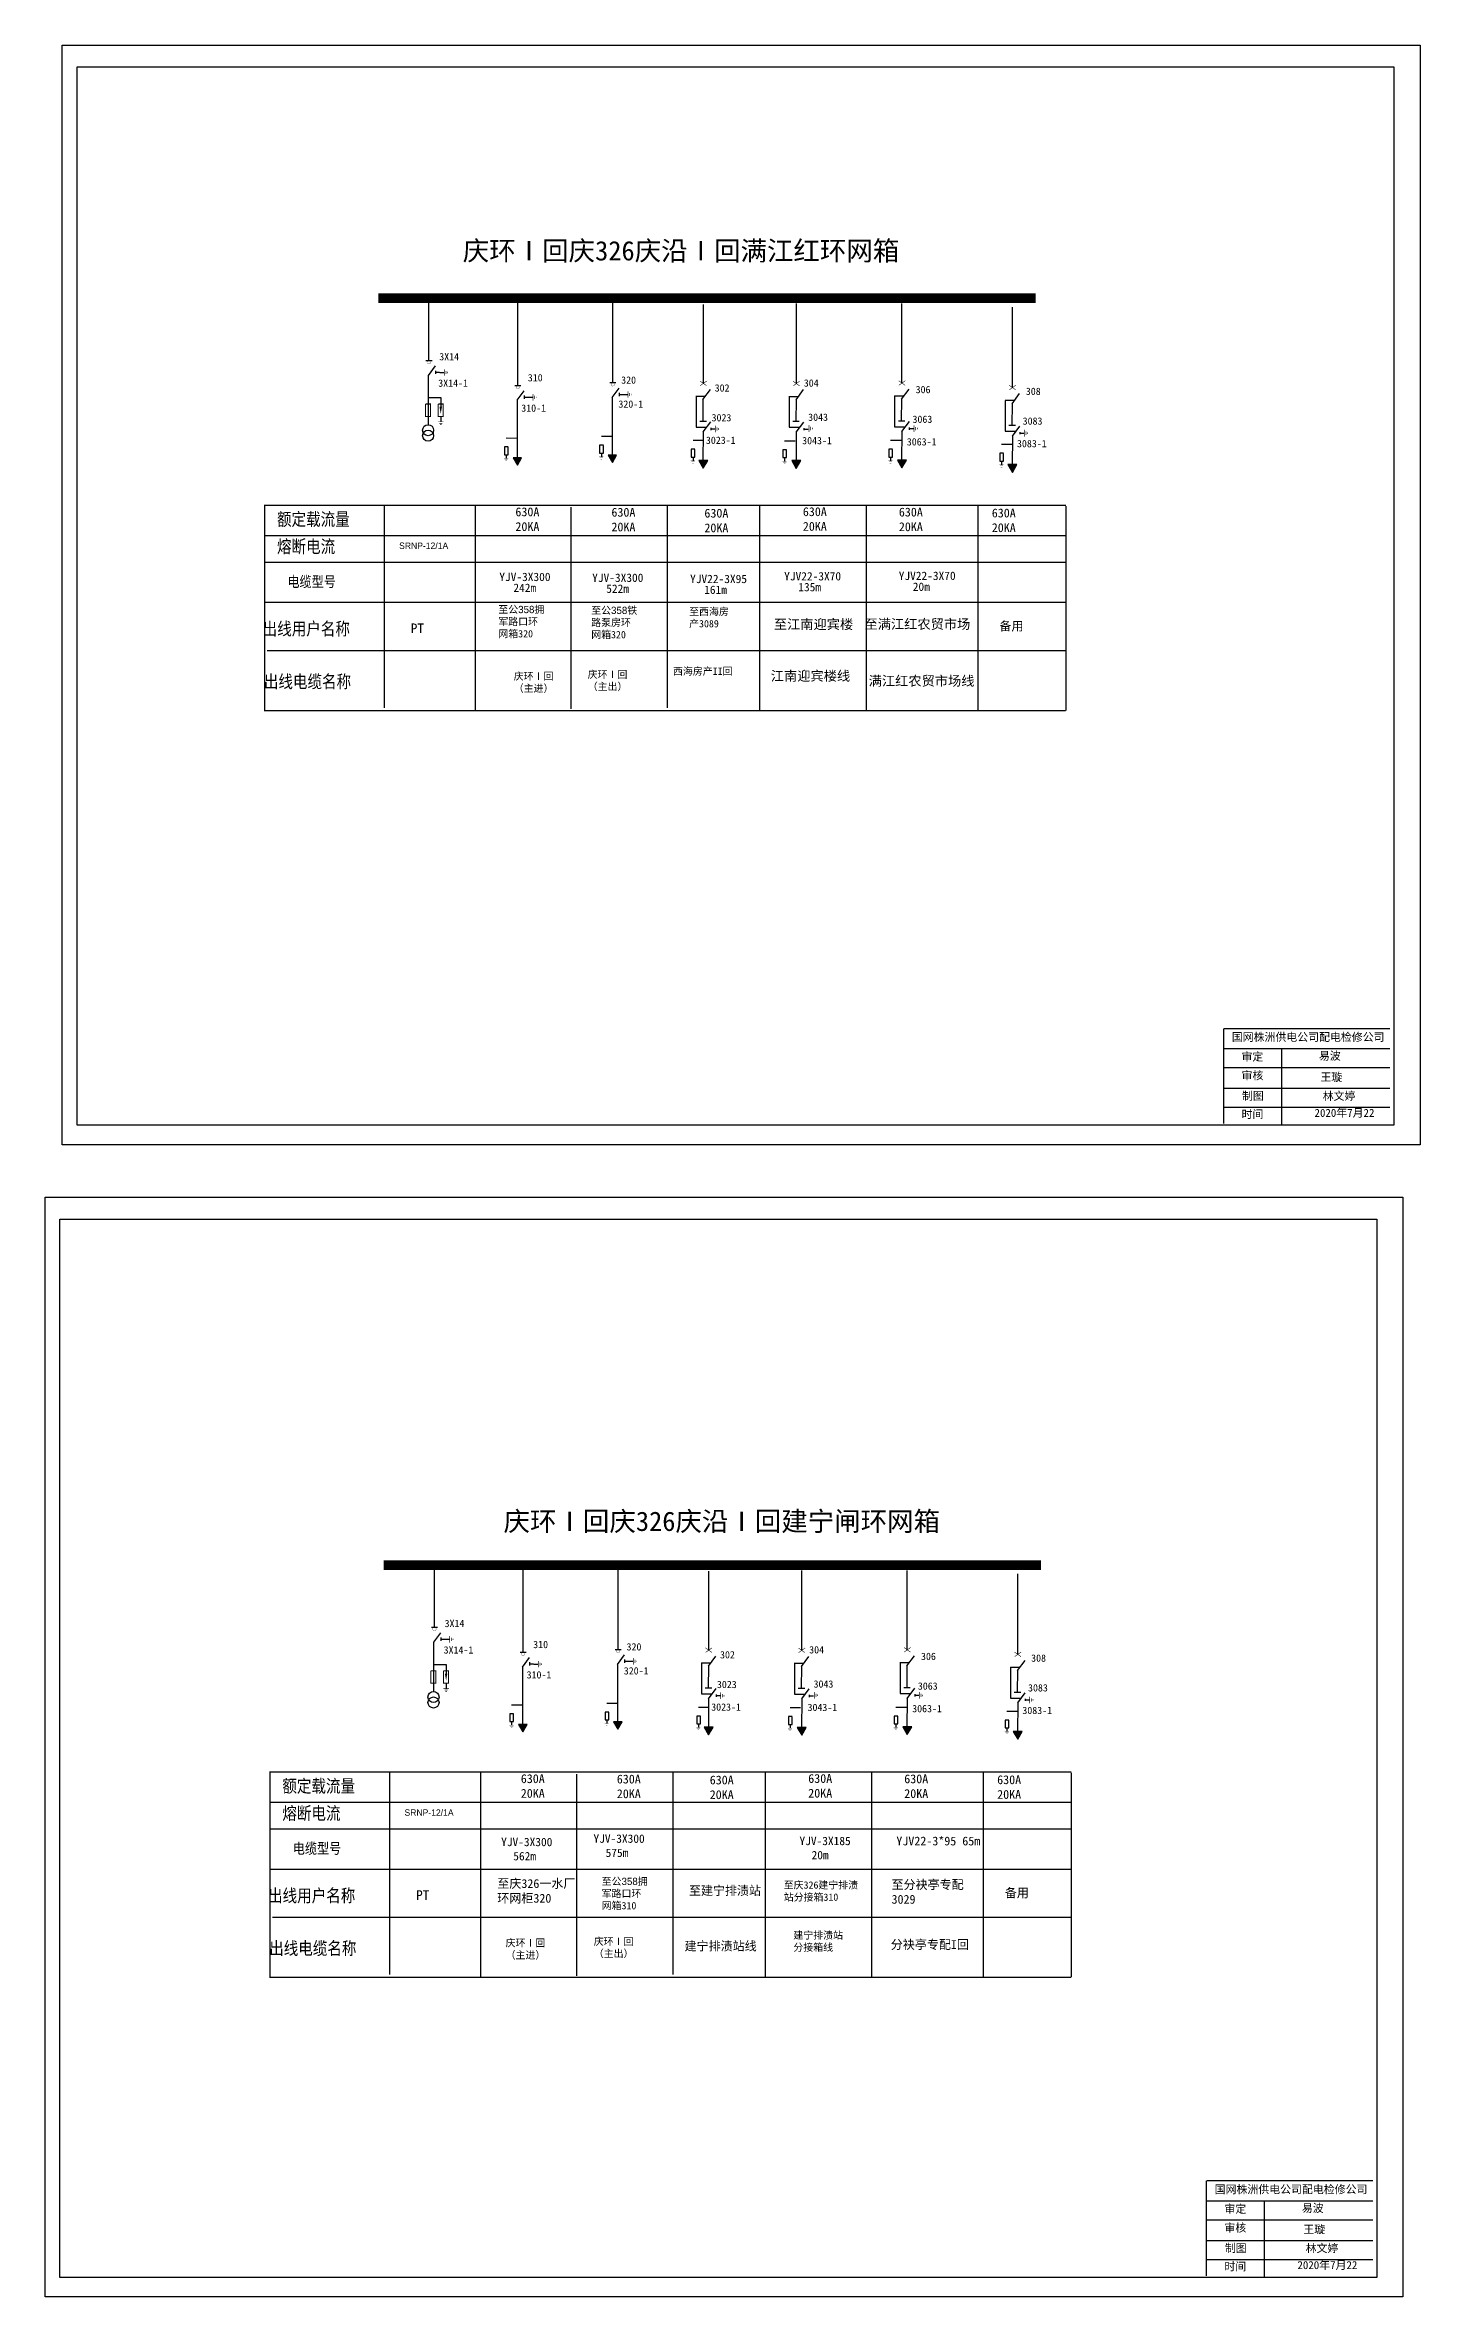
# Model space of a CAD drawing. Extents: x 386 to 1552, y -580 to 143.
# Drawn here: x 385.8 to 669.3, y -579.9 to -115.8 of the extents above; entities that cross this region are included whole.
import ezdxf

# ---------------------------------------------------------------- set-up
doc = ezdxf.new("R2010")
doc.units = 0
doc.header["$LTSCALE"] = 0.774411
doc.layers.get('0').update_dxf_attribs({"linetype": 'CONTINUOUS'})
doc.layers.add('2', color=7, linetype='CONTINUOUS')
doc.layers.add('MiniCADLayer', color=7, linetype='CONTINUOUS', lineweight=20)
doc.styles.add('hztxt_txtstyle_0.00_0_0', font='', dxfattribs={"bigfont": 'hztxt.shx'})
doc.styles.add('hztxt_txtstyle_1.32_0_0', font='', dxfattribs={"height": 1.32257, "bigfont": 'hztxt.shx'})
doc.styles.add('hztxt_txtstyle_1.82_0_0', font='', dxfattribs={"height": 1.817209, "bigfont": 'hztxt.shx'})
doc.styles.add('hztxt_txtstyle_2.50_0_0', font='', dxfattribs={"height": 2.5, "bigfont": 'hztxt.shx'})
doc.styles.add('hztxt_txtstyle_3.00_0_0', font='', dxfattribs={"height": 3, "bigfont": 'hztxt.shx'})
doc.styles.add('KaiTi_GB2312_txtstyle_2.00_0_0', font='simkai_0.ttf', dxfattribs={"height": 2})
doc.styles.get("Standard").update_dxf_attribs({"font": '', "height": 2.5})
doc.styles.add('字体', font='simkai_0.ttf', dxfattribs={"height": 2.5})
doc.styles.add('楷体_GB2312_txtstyle_3.00_0_0', font='simkai_0.ttf', dxfattribs={"height": 3})
doc.styles.get('hztxt_txtstyle_0.00_0_0').set_extended_font_data('hztxt')
doc.styles.get('hztxt_txtstyle_1.32_0_0').set_extended_font_data('hztxt')
doc.styles.get('hztxt_txtstyle_1.82_0_0').set_extended_font_data('hztxt')
doc.styles.get('hztxt_txtstyle_2.50_0_0').set_extended_font_data('hztxt')
doc.styles.get('hztxt_txtstyle_3.00_0_0').set_extended_font_data('hztxt')
doc.styles.get('Standard').set_extended_font_data('SimSun')

# ---------------------------------------------------------------- blocks, each defined once
blk = doc.blocks.new('JD')
for points in [[(-2, 0.2), (-2, -0.2), (2, 0.2), (2, -0.2)], [(1, -1.2), (1, -0.8), (-1, -1.2), (-1, -0.8)], [(-0.5, -1.8), (-0.5, -2.2), (0.5, -1.8), (0.5, -2.2)]]:
    blk.add_trace(points)

msp = doc.modelspace()

# ---------------------------------------------------------------- hatches: boundary and pattern name
for color, points in [(0, [(483.15, -202.38), (484.03, -200.86), (482.28, -200.86)]), (0, [(502.74, -201.82), (503.62, -200.3), (501.86, -200.3)]), (7, [(521.49, -203.02), (522.42, -201.41), (520.56, -201.41)]), (7, [(540.67, -203.06), (541.6, -201.45), (539.74, -201.45)]), (7, [(562.44, -202.95), (563.37, -201.34), (561.51, -201.34)]), (7, [(585.23, -203.88), (586.16, -202.27), (584.3, -202.27)]), (0, [(484.26, -463.47), (485.14, -461.95), (483.38, -461.95)]), (0, [(503.85, -462.91), (504.73, -461.39), (502.97, -461.39)]), (7, [(522.6, -464.11), (523.53, -462.5), (521.67, -462.5)]), (7, [(541.78, -464.15), (542.71, -462.54), (540.85, -462.54)]), (7, [(563.55, -464.04), (564.48, -462.43), (562.62, -462.43)]), (7, [(586.34, -464.97), (587.27, -463.36), (585.41, -463.36)])]:
    msp.add_hatch(color=color).paths.add_polyline_path(points)

# ---------------------------------------------------------------- linework, layer by layer
for p, q in [((464.86, -168, -0.06), (464.86, -180.88, -0.06)), ((519.98, -188.17, -0.06), (521.93, -188.17, -0.06)), ((520, -188.18, -0.06), (520, -194.55, -0.06)), ((521.43, -188.86, -0.06), (521.37, -193.27, -0.06)), ((539.16, -188.21, -0.06), (541.11, -188.21, -0.06)), ((539.18, -188.22, -0.06), (539.18, -194.59, -0.06)), ((540.61, -188.9, -0.06), (540.55, -193.31, -0.06)), ((560.93, -188.1, -0.06), (562.88, -188.1, -0.06)), ((560.95, -188.11, -0.06), (560.95, -194.48, -0.06)), ((562.38, -188.79, -0.06), (562.32, -193.2, -0.06)), ((583.72, -189.03, -0.06), (585.67, -189.03, -0.06)), ((583.74, -189.04, -0.06), (583.74, -195.41, -0.06)), ((585.17, -189.72, -0.06), (585.11, -194.13, -0.06)), ((520, -194.55, -0.06), (522.21, -194.54, -0.06)), ((520.77, -193.32, -0.06), (522.12, -193.32, -0.06)), ((523.01, -194.91, -0.06), (523.95, -194.91, -0.06)), ((539.18, -194.59, -0.06), (541.39, -194.58, -0.06)), ((539.95, -193.36, -0.06), (541.29, -193.36, -0.06)), ((560.95, -194.48, -0.06), (563.16, -194.47, -0.06)), ((561.72, -193.25, -0.06), (563.07, -193.25, -0.06)), ((563.96, -194.84, -0.06), (564.9, -194.84, -0.06)), ((584.51, -194.18, -0.06), (585.86, -194.18, -0.06)), ((480.87, -196.79), (483.02, -196.8)), ((500.47, -196.44), (502.63, -196.44)), ((519.37, -197.26), (521.53, -197.27)), ((538.27, -197.38), (540.43, -197.38)), ((542.18, -194.95, -0.06), (543.13, -194.95, -0.06)), ((560.11, -197.26), (562.27, -197.27)), ((583, -198.08), (585.16, -198.09)), ((583.74, -195.41, -0.06), (585.95, -195.41, -0.06)), ((586.75, -195.77, -0.06), (587.69, -195.77, -0.06)), ((480.87, -200.25), (480.87, -201.02)), ((500.47, -199.9), (500.47, -200.66)), ((519.37, -200.72), (519.37, -201.49)), ((538.27, -200.84), (538.27, -201.6)), ((560.11, -200.72), (560.11, -201.49)), ((583, -201.55), (583, -202.31)), ((430.91, -210.63, -0.06), (596.25, -210.63, -0.06)), ((431.05, -252.94, -0.06), (431.06, -210.63, -0.06)), ((455.67, -210.84, -0.06), (455.67, -252.39, -0.06)), ((474.47, -210.84, -0.06), (474.47, -253.02, -0.06)), ((494.21, -211.07, -0.06), (494.21, -252.63, -0.06)), ((514.07, -210.84, -0.06), (514.07, -252.39, -0.06)), ((533.11, -210.84, -0.06), (533.11, -252.94, -0.06)), ((555.05, -210.84, -0.06), (555.05, -252.94, -0.06)), ((578.1, -210.84, -0.06), (578.1, -252.94, -0.06)), ((596.22, -210.84, -0.06), (596.22, -252.94, -0.06)), ((430.91, -216.88, -0.06), (596.22, -216.88, -0.06)), ((431.2, -222.37, -0.06), (596.22, -222.37, -0.06)), ((431.2, -230.64, -0.06), (596.22, -230.64, -0.06)), ((596.22, -240.63, -0.06), (431.57, -240.63, -0.06)), ((596.15, -253.01, -0.06), (430.91, -253.01, -0.06)), ((465.97, -429.08, -0.06), (465.97, -441.97, -0.06)), ((521.09, -449.26, -0.06), (523.04, -449.26, -0.06)), ((521.11, -449.27, -0.06), (521.11, -455.64, -0.06)), ((522.54, -449.95, -0.06), (522.48, -454.36, -0.06)), ((540.26, -449.3, -0.06), (542.22, -449.3, -0.06)), ((540.29, -449.3, -0.06), (540.29, -455.68, -0.06)), ((541.71, -449.99, -0.06), (541.66, -454.4, -0.06)), ((562.04, -449.19, -0.06), (563.99, -449.19, -0.06)), ((562.06, -449.19, -0.06), (562.06, -455.57, -0.06)), ((563.49, -449.88, -0.06), (563.43, -454.29, -0.06)), ((584.83, -450.12, -0.06), (586.78, -450.12, -0.06)), ((584.85, -450.13, -0.06), (584.85, -456.5, -0.06)), ((521.88, -454.41, -0.06), (523.23, -454.41, -0.06)), ((541.06, -454.45, -0.06), (542.4, -454.45, -0.06)), ((562.83, -454.33, -0.06), (564.17, -454.33, -0.06)), ((586.28, -450.81, -0.06), (586.22, -455.22, -0.06)), ((481.97, -457.88), (484.13, -457.89)), ((501.58, -457.53), (503.74, -457.53)), ((520.48, -458.35), (522.64, -458.35)), ((521.11, -455.64, -0.06), (523.32, -455.63, -0.06)), ((524.12, -456, -0.06), (525.06, -456, -0.06)), ((539.38, -458.47), (541.54, -458.47)), ((540.29, -455.68, -0.06), (542.49, -455.67, -0.06)), ((543.29, -456.04, -0.06), (544.23, -456.04, -0.06)), ((561.22, -458.35), (563.38, -458.35)), ((562.06, -455.57, -0.06), (564.27, -455.56, -0.06)), ((565.07, -455.93, -0.06), (566.01, -455.93, -0.06)), ((584.11, -459.17), (586.27, -459.18)), ((584.85, -456.5, -0.06), (587.06, -456.49, -0.06)), ((585.62, -455.27, -0.06), (586.96, -455.27, -0.06)), ((587.86, -456.86, -0.06), (588.8, -456.86, -0.06)), ((481.97, -461.34), (481.97, -462.1)), ((501.58, -460.99), (501.58, -461.75)), ((520.48, -461.81), (520.48, -462.57)), ((539.38, -461.93), (539.38, -462.69)), ((561.22, -461.81), (561.22, -462.57)), ((584.11, -462.64), (584.11, -463.4)), ((432.02, -471.72, -0.06), (597.36, -471.72, -0.06)), ((432.16, -514.03, -0.06), (432.17, -471.72, -0.06)), ((456.78, -471.92, -0.06), (456.78, -513.48, -0.06)), ((475.58, -471.92, -0.06), (475.58, -514.11, -0.06)), ((495.32, -472.16, -0.06), (495.32, -513.72, -0.06)), ((515.18, -471.92, -0.06), (515.18, -513.48, -0.06)), ((534.22, -471.92, -0.06), (534.22, -514.03, -0.06)), ((556.15, -471.92, -0.06), (556.15, -514.03, -0.06)), ((579.2, -471.92, -0.06), (579.2, -514.03, -0.06)), ((597.32, -471.92, -0.06), (597.32, -514.03, -0.06)), ((432.02, -477.97, -0.06), (597.32, -477.97, -0.06)), ((432.31, -483.46, -0.06), (597.32, -483.46, -0.06)), ((432.31, -491.73, -0.06), (597.32, -491.73, -0.06)), ((597.32, -501.72, -0.06), (432.68, -501.72, -0.06)), ((597.25, -514.1, -0.06), (432.02, -514.1, -0.06))]:
    msp.add_line(p, q)
at = {"color": 7}
for p, q in [((483.23, -185.95, -0.06), (483.23, -168.8, -0.06)), ((502.82, -185.39, -0.06), (502.82, -168.18, -0.06)), ((521.51, -185.54, -0.06), (521.51, -169.26, -0.06)), ((540.68, -185.58, -0.06), (540.68, -169.1, -0.06)), ((562.45, -185.47, -0.06), (562.45, -169.1, -0.06)), ((585.24, -186.4, -0.06), (585.24, -169.83, -0.06)), ((484.33, -447.03, -0.06), (484.33, -429.89, -0.06)), ((503.92, -446.48, -0.06), (503.92, -429.26, -0.06)), ((522.61, -446.63, -0.06), (522.61, -430.35, -0.06)), ((541.79, -446.67, -0.06), (541.79, -430.19, -0.06)), ((563.56, -446.56, -0.06), (563.56, -430.19, -0.06)), ((586.35, -447.49, -0.06), (586.35, -430.92, -0.06))]:
    msp.add_line(p, q, dxfattribs=at)
at = {"color": 0}
for p, q in [((464.31, -180.83, -0.06), (465.58, -180.83, -0.06)), ((464.73, -183.89, -0.06), (464.73, -194.1, -0.06)), ((466.24, -182.92, -0.06), (466.24, -183.58, -0.06)), ((466.26, -183.25, -0.06), (467.1, -183.25, -0.06)), ((467.18, -183.27, -0.06), (468.07, -183.27, -0.06)), ((502.19, -185.39, -0.06), (503.46, -185.39, -0.06)), ((464.72, -188.48, -0.06), (467.35, -188.48, -0.06)), ((467.35, -188.48, -0.06), (467.35, -190.4, -0.06)), ((482.6, -185.95, -0.06), (483.87, -185.95, -0.06)), ((483.09, -189.02, -0.06), (483.09, -201.13, -0.06)), ((484.53, -188.04, -0.06), (484.53, -188.69, -0.06)), ((484.55, -188.37, -0.06), (485.39, -188.37, -0.06)), ((485.47, -188.39, -0.06), (486.36, -188.39, -0.06)), ((502.68, -188.46, -0.06), (502.68, -200.57, -0.06)), ((504.12, -187.48, -0.06), (504.12, -188.14, -0.06)), ((504.13, -187.81, -0.06), (504.98, -187.81, -0.06)), ((505.06, -187.82, -0.06), (505.94, -187.82, -0.06)), ((467.35, -192.42, -0.06), (467.35, -193.42, -0.06)), ((521.49, -195.54, -0.06), (521.43, -201.69, -0.06)), ((540.67, -195.58, -0.06), (540.61, -201.73, -0.06)), ((562.44, -195.47, -0.06), (562.38, -201.62, -0.06)), ((585.23, -196.4, -0.06), (585.17, -202.55, -0.06)), ((465.42, -441.92, -0.06), (466.69, -441.92, -0.06)), ((465.84, -444.98, -0.06), (465.84, -455.19, -0.06)), ((467.35, -444.01, -0.06), (467.35, -444.67, -0.06)), ((467.36, -444.34, -0.06), (468.21, -444.34, -0.06)), ((468.29, -444.36, -0.06), (469.18, -444.36, -0.06)), ((465.83, -449.57, -0.06), (468.46, -449.57, -0.06)), ((468.46, -449.57, -0.06), (468.46, -451.49, -0.06)), ((483.71, -447.03, -0.06), (484.97, -447.03, -0.06)), ((484.2, -450.11, -0.06), (484.2, -462.21, -0.06)), ((485.64, -449.12, -0.06), (485.64, -449.78, -0.06)), ((485.65, -449.46, -0.06), (486.5, -449.46, -0.06)), ((486.58, -449.48, -0.06), (487.47, -449.48, -0.06)), ((503.29, -446.48, -0.06), (504.56, -446.48, -0.06)), ((503.79, -449.55, -0.06), (503.79, -461.66, -0.06)), ((505.23, -448.57, -0.06), (505.23, -449.23, -0.06)), ((505.24, -448.9, -0.06), (506.08, -448.9, -0.06)), ((506.16, -448.9, -0.06), (507.05, -448.9, -0.06)), ((468.46, -453.51, -0.06), (468.46, -454.51, -0.06)), ((522.6, -456.63, -0.06), (522.54, -462.78, -0.06)), ((541.78, -456.67, -0.06), (541.71, -462.82, -0.06)), ((563.55, -456.56, -0.06), (563.49, -462.71, -0.06)), ((586.34, -457.49, -0.06), (586.28, -463.64, -0.06))]:
    msp.add_line(p, q, dxfattribs=at)
at = {"linetype": 'Continuous'}
for p, q in [((628.79, -322.63), (663.08, -322.63)), ((640.69, -322.63), (640.69, -338.21)), ((628.79, -326.53), (663.08, -326.53)), ((628.79, -330.79), (663.08, -330.79)), ((628.79, -334.7), (663.08, -334.7)), ((625.27, -560.11), (659.56, -560.11)), ((637.17, -560.12), (637.17, -575.69)), ((625.27, -564.02), (659.56, -564.02)), ((625.27, -568.28), (659.56, -568.28)), ((625.27, -572.18), (659.56, -572.18))]:
    msp.add_line(p, q, dxfattribs=at)
for points in [[(389.28, -115.8), (669.28, -115.8), (669.28, -342.45), (389.28, -342.45)], [(392.36, -120.29), (663.89, -120.29), (663.89, -338.42), (392.36, -338.42)], [(385.75, -353.29), (665.75, -353.29), (665.75, -579.93), (385.75, -579.93)], [(388.84, -357.78), (660.36, -357.78), (660.36, -575.91), (388.84, -575.91)]]:
    msp.add_lwpolyline(points, close=True, dxfattribs=at)
at = {"elevation": -0.06}
for points, const_width in [([(454.49, -168), (590.05, -168)], 2), ([(520.82, -185.06), (522.17, -186.01)], 0.114), ([(520.85, -186.01), (522.2, -185.05)], 0.114), ([(540, -185.1), (541.34, -186.05)], 0.114), ([(540.03, -186.05), (541.37, -185.09)], 0.114), ([(561.77, -184.99), (563.12, -185.94)], 0.114), ([(561.8, -185.94), (563.15, -184.98)], 0.114), ([(584.56, -185.93), (585.91, -186.87)], 0.114), ([(584.59, -186.87), (585.94, -185.91)], 0.114), ([(520.77, -193.32), (522.12, -193.32)], 0.114), ([(539.95, -193.36), (541.29, -193.36)], 0.114), ([(561.72, -193.25), (563.07, -193.25)], 0.114), ([(584.51, -194.18), (585.86, -194.18)], 0.114), ([(455.6, -429.08), (591.15, -429.08)], 2), ([(521.93, -446.15), (523.28, -447.1)], 0.114), ([(521.96, -447.1), (523.3, -446.14)], 0.114), ([(541.11, -446.19), (542.45, -447.14)], 0.114), ([(541.14, -447.14), (542.48, -446.17)], 0.114), ([(562.88, -446.08), (564.22, -447.03)], 0.114), ([(562.91, -447.03), (564.25, -446.06)], 0.114), ([(585.67, -447.01), (587.01, -447.96)], 0.114), ([(585.7, -447.96), (587.04, -447)], 0.114), ([(521.88, -454.41), (523.23, -454.41)], 0.114), ([(541.06, -454.45), (542.4, -454.45)], 0.114), ([(562.83, -454.33), (564.17, -454.33)], 0.114), ([(585.62, -455.27), (586.96, -455.27)], 0.114)]:
    msp.add_lwpolyline(points, dxfattribs=dict(at, const_width=const_width))
at = {"color": 0, "elevation": -0.06}
for points, const_width in [([(464.31, -180.83), (465.58, -180.83)], 0.108), ([(502.19, -185.39), (503.46, -185.39)], 0.108), ([(464.21, -189.79), (464.21, -192.36), (465.23, -192.36), (465.23, -189.79), (464.24, -189.79)], 0.217), ([(466.84, -189.79), (466.84, -192.36), (467.87, -192.36), (467.87, -189.79), (466.87, -189.79)], 0.217), ([(482.6, -185.95), (483.87, -185.95)], 0.108), ([(465.42, -441.92), (466.69, -441.92)], 0.108), ([(483.71, -447.03), (484.97, -447.03)], 0.108), ([(503.29, -446.48), (504.56, -446.48)], 0.108), ([(465.31, -450.88), (465.31, -453.45), (466.34, -453.45), (466.34, -450.88), (465.35, -450.88)], 0.217), ([(467.95, -450.88), (467.95, -453.45), (468.98, -453.45), (468.98, -450.88), (467.98, -450.88)], 0.217)]:
    msp.add_lwpolyline(points, dxfattribs=dict(at, const_width=const_width))
at = {"color": 0, "const_width": 0.0539, "elevation": -0.06}
for points in [[(464.59, -181.18, 1), (465.29, -181.18, 1)], [(502.47, -185.74, 1), (503.17, -185.74, 1)], [(482.88, -186.3, 1), (483.58, -186.3, 1)], [(465.7, -442.27, 1), (466.4, -442.27, 1)], [(483.98, -447.39, 1), (484.69, -447.39, 1)], [(503.57, -446.83, 1), (504.27, -446.83, 1)]]:
    msp.add_lwpolyline(points, format="xyb", close=True, dxfattribs=at)
at = {"color": 0, "elevation": -0.06}
for points in [[(467.35, -190.37, 0.506, 0, 0), (467.35, -191.81, 0, 0, 0)], [(468.46, -451.46, 0.506, 0, 0), (468.46, -452.9, 0, 0, 0)]]:
    msp.add_lwpolyline(points, format="xyseb", dxfattribs=at)
at = {"elevation": -0.06}
for points in [[(523.02, -194.7), (523.02, -195.15)], [(542.2, -194.74), (542.2, -195.19)], [(563.97, -194.63), (563.97, -195.08)], [(586.76, -195.56), (586.76, -196.02)], [(524.13, -455.79), (524.13, -456.24)], [(543.3, -455.83), (543.3, -456.28)], [(565.08, -455.72), (565.08, -456.17)], [(587.87, -456.65), (587.87, -457.1)]]:
    msp.add_lwpolyline(points, dxfattribs=at)
for points in [[(481.28, -198.65), (480.52, -198.65), (480.52, -200.25), (481.28, -200.25), (481.28, -198.68)], [(500.88, -198.3), (500.12, -198.3), (500.12, -199.9), (500.88, -199.9), (500.88, -198.32)], [(519.78, -199.12), (519.02, -199.12), (519.02, -200.72), (519.78, -200.72), (519.78, -199.15)], [(538.68, -199.24), (537.92, -199.24), (537.92, -200.84), (538.68, -200.84), (538.68, -199.26)], [(560.52, -199.12), (559.76, -199.12), (559.76, -200.72), (560.52, -200.72), (560.52, -199.15)], [(583.41, -199.95), (582.65, -199.95), (582.65, -201.55), (583.41, -201.55), (583.41, -199.97)], [(501.99, -459.39), (501.23, -459.39), (501.23, -460.99), (501.99, -460.99), (501.99, -459.41)], [(482.38, -459.74), (481.62, -459.74), (481.62, -461.34), (482.38, -461.34), (482.38, -459.76)], [(520.89, -460.21), (520.13, -460.21), (520.13, -461.81), (520.89, -461.81), (520.89, -460.23)], [(539.79, -460.33), (539.03, -460.33), (539.03, -461.93), (539.79, -461.93), (539.79, -460.35)], [(561.63, -460.21), (560.87, -460.21), (560.87, -461.81), (561.63, -461.81), (561.63, -460.23)], [(584.52, -461.04), (583.76, -461.04), (583.76, -462.64), (584.52, -462.64), (584.52, -461.06)]]:
    msp.add_lwpolyline(points)
for points in [[(480.87, -196.79, 0, 0, 0), (480.87, -199.07, 0.206, 0, 0), (480.87, -199.8, 0, 0, 0)], [(500.47, -196.44, 0, 0, 0), (500.47, -198.71, 0.206, 0, 0), (500.47, -199.45, 0, 0, 0)], [(519.37, -197.26, 0, 0, 0), (519.37, -199.54, 0.206, 0, 0), (519.37, -200.27, 0, 0, 0)], [(538.27, -197.38, 0, 0, 0), (538.27, -199.65, 0.206, 0, 0), (538.27, -200.39, 0, 0, 0)], [(560.11, -197.26, 0, 0, 0), (560.11, -199.54, 0.206, 0, 0), (560.11, -200.27, 0, 0, 0)], [(583, -198.08, 0, 0, 0), (583, -200.36, 0.206, 0, 0), (583, -201.09, 0, 0, 0)], [(481.97, -457.88, 0, 0, 0), (481.97, -460.15, 0.206, 0, 0), (481.97, -460.89, 0, 0, 0)], [(501.58, -457.53, 0, 0, 0), (501.58, -459.8, 0.206, 0, 0), (501.58, -460.54, 0, 0, 0)], [(520.48, -458.35, 0, 0, 0), (520.48, -460.62, 0.206, 0, 0), (520.48, -461.36, 0, 0, 0)], [(539.38, -458.47, 0, 0, 0), (539.38, -460.74, 0.206, 0, 0), (539.38, -461.48, 0, 0, 0)], [(561.22, -458.35, 0, 0, 0), (561.22, -460.62, 0.206, 0, 0), (561.22, -461.36, 0, 0, 0)], [(584.11, -459.17, 0, 0, 0), (584.11, -461.45, 0.206, 0, 0), (584.11, -462.18, 0, 0, 0)]]:
    msp.add_lwpolyline(points, format="xyseb")
at = {"const_width": 0.0619}
for points in [[(480.41, -201.02), (481.28, -201.02)], [(480.51, -201.24), (481.18, -201.24)], [(480.7, -201.52), (481.01, -201.52)], [(500.02, -200.67), (500.89, -200.67)], [(500.12, -200.89), (500.79, -200.89)], [(500.31, -201.16), (500.62, -201.16)], [(518.92, -201.49), (519.79, -201.49)], [(519.02, -201.71), (519.69, -201.71)], [(519.21, -201.99), (519.52, -201.99)], [(537.82, -201.61), (538.69, -201.61)], [(537.92, -201.83), (538.59, -201.83)], [(538.11, -202.1), (538.42, -202.1)], [(559.66, -201.49), (560.53, -201.49)], [(559.76, -201.71), (560.43, -201.71)], [(559.95, -201.99), (560.25, -201.99)], [(582.55, -202.31), (583.42, -202.31)], [(582.65, -202.53), (583.32, -202.53)], [(582.84, -202.81), (583.15, -202.81)], [(481.52, -462.11), (482.39, -462.11)], [(481.62, -462.33), (482.29, -462.33)], [(481.81, -462.61), (482.12, -462.61)], [(501.13, -461.76), (502, -461.76)], [(501.23, -461.98), (501.89, -461.98)], [(501.42, -462.25), (501.72, -462.25)], [(520.03, -462.58), (520.9, -462.58)], [(520.13, -462.8), (520.8, -462.8)], [(520.32, -463.07), (520.62, -463.07)], [(538.93, -462.7), (539.8, -462.7)], [(539.03, -462.92), (539.7, -462.92)], [(539.22, -463.19), (539.53, -463.19)], [(560.76, -462.58), (561.64, -462.58)], [(560.87, -462.8), (561.53, -462.8)], [(561.05, -463.07), (561.36, -463.07)], [(583.66, -463.4), (584.53, -463.4)], [(583.76, -463.62), (584.43, -463.62)], [(583.95, -463.9), (584.25, -463.9)]]:
    msp.add_lwpolyline(points, dxfattribs=at)
at = {"color": 0, "elevation": -0.06}
for points in [[(483.15, -202.38), (484.03, -200.86), (482.28, -200.86)], [(502.74, -201.82), (503.62, -200.3), (501.86, -200.3)], [(484.26, -463.47), (485.14, -461.95), (483.38, -461.95)], [(503.85, -462.91), (504.73, -461.39), (502.97, -461.39)]]:
    msp.add_lwpolyline(points, close=True, dxfattribs=at)
at = {"color": 7, "elevation": -0.06}
for points in [[(521.49, -203.02), (522.42, -201.41), (520.56, -201.41)], [(540.67, -203.06), (541.6, -201.45), (539.74, -201.45)], [(562.44, -202.95), (563.37, -201.34), (561.51, -201.34)], [(585.23, -203.88), (586.16, -202.27), (584.3, -202.27)], [(522.6, -464.11), (523.53, -462.5), (521.67, -462.5)], [(541.78, -464.15), (542.71, -462.54), (540.85, -462.54)], [(563.55, -464.04), (564.48, -462.43), (562.62, -462.43)], [(586.34, -464.97), (587.27, -463.36), (585.41, -463.36)]]:
    msp.add_lwpolyline(points, close=True, dxfattribs=at)
at = {"linetype": 'Continuous', "const_width": 0.275}
for points in [[(628.77, -318.5), (628.77, -338.14)], [(628.79, -318.5), (663.08, -318.5)], [(625.25, -555.99), (625.25, -575.63)], [(625.27, -555.99), (659.56, -555.99)]]:
    msp.add_lwpolyline(points, dxfattribs=at)
at = {"color": 0}
for centre in [(464.75, -195.19, -0.06), (464.75, -196.33, -0.06), (465.86, -456.28, -0.06), (465.86, -457.41, -0.06)]:
    msp.add_circle(centre, 1.14, dxfattribs=at)
at = {"layer": '2', "color": 0}
for p, q in [((464.81, -183.9, -0.06), (466.27, -181.95, -0.06)), ((483.09, -189.02, -0.06), (484.55, -187.07, -0.06)), ((502.68, -188.46, -0.06), (504.14, -186.51, -0.06)), ((465.91, -444.99, -0.06), (467.37, -443.04, -0.06)), ((484.2, -450.11, -0.06), (485.66, -448.16, -0.06)), ((503.79, -449.55, -0.06), (505.25, -447.6, -0.06))]:
    msp.add_line(p, q, dxfattribs=at)
at = {"layer": '2'}
for p, q in [((521.43, -188.86, -0.06), (522.98, -186.79, -0.06)), ((540.61, -188.9, -0.06), (542.15, -186.83, -0.06)), ((562.38, -188.79, -0.06), (563.93, -186.72, -0.06)), ((585.17, -189.72, -0.06), (586.72, -187.65, -0.06)), ((521.49, -195.54, -0.06), (523.04, -193.47, -0.06)), ((540.67, -195.58, -0.06), (542.22, -193.51, -0.06)), ((562.44, -195.47, -0.06), (563.99, -193.4, -0.06)), ((585.23, -196.4, -0.06), (586.78, -194.33, -0.06)), ((522.54, -449.95, -0.06), (524.09, -447.88, -0.06)), ((541.71, -449.99, -0.06), (543.26, -447.92, -0.06)), ((563.49, -449.88, -0.06), (565.04, -447.81, -0.06)), ((586.28, -450.81, -0.06), (587.83, -448.74, -0.06)), ((522.6, -456.63, -0.06), (524.15, -454.56, -0.06)), ((541.78, -456.67, -0.06), (543.32, -454.6, -0.06)), ((563.55, -456.56, -0.06), (565.1, -454.49, -0.06)), ((586.34, -457.49, -0.06), (587.89, -455.42, -0.06))]:
    msp.add_line(p, q, dxfattribs=at)

# ---------------------------------------------------------------- block references
at = {"color": 0, "xscale": 0.3297305593027886, "yscale": 0.3297305593027886, "zscale": 0.3297305593611308, "rotation": 90}
for p in [(468.08, -183.3, -0.06), (486.37, -188.42, -0.06), (505.96, -187.84, -0.06), (469.19, -444.39, -0.06), (487.48, -449.5, -0.06), (507.06, -448.93, -0.06)]:
    msp.add_blockref('JD', p, dxfattribs=at)
at = {"color": 0, "xscale": 0.3036991993994889, "yscale": 0.3036991993576521, "zscale": 0.3036991994115678}
for p in [(467.37, -193.46, -0.06), (468.48, -454.55, -0.06)]:
    msp.add_blockref('JD', p, dxfattribs=at)
at = {"xscale": 0.3495080551147112, "yscale": 0.3495080551147112, "zscale": 0.3495080551767315, "rotation": 90}
for p in [(523.96, -194.94, -0.06), (543.28, -194.84, -0.06), (564.91, -194.86, -0.06), (587.7, -195.8, -0.06), (525.07, -456.02, -0.06), (544.39, -455.93, -0.06), (566.02, -455.95, -0.06), (588.81, -456.89, -0.06)]:
    msp.add_blockref('JD', p, dxfattribs=at)

# ---------------------------------------------------------------- texts
for s, height, style, p in [('额定载流量', 3, 'hztxt_txtstyle_3.00_0_0', (433.58, -215.14, -0.06)), ('熔断电流', 3, 'hztxt_txtstyle_3.00_0_0', (433.58, -220.75, -0.06)), ('电缆型号', 2.5, 'hztxt_txtstyle_2.50_0_0', (435.73, -227.74, -0.06)), ('出线用户名称', 3, 'hztxt_txtstyle_3.00_0_0', (430.63, -237.72, -0.06)), ('出线电缆名称', 3, 'hztxt_txtstyle_3.00_0_0', (430.87, -248.59, -0.06)), ('额定载流量', 3, 'hztxt_txtstyle_3.00_0_0', (434.69, -476.23, -0.06)), ('熔断电流', 3, 'hztxt_txtstyle_3.00_0_0', (434.69, -481.84, -0.06)), ('电缆型号', 2.5, 'hztxt_txtstyle_2.50_0_0', (436.84, -488.82, -0.06)), ('出线用户名称', 3, 'hztxt_txtstyle_3.00_0_0', (431.74, -498.81, -0.06)), ('出线电缆名称', 3, 'hztxt_txtstyle_3.00_0_0', (431.97, -509.68, -0.06))]:
    msp.add_text(s, height=height, dxfattribs=dict(style=style)).set_placement(p)
for s, p in [('YJV-3X300', (479.43, -226.28)), ('242m', (482.33, -228.53)), ('YJV-3X300', (498.58, -226.46)), ('522m', (501.48, -228.71)), ('YJV22-3X95', (518.77, -226.7)), ('161m', (521.67, -228.94)), ('YJV22-3X70', (538.17, -226.15)), ('135m', (541.08, -228.39)), ('YJV22-3X70', (561.79, -226.06)), ('20m', (564.69, -228.31)), ('YJV-3X300', (479.81, -487.02)), ('YJV-3X300', (498.85, -486.33)), ('YJV-3X185', (541.33, -486.81)), ('562m', (482.31, -489.94)), ('575m', (501.35, -489.25)), ('20m', (543.82, -489.73))]:
    msp.add_text(s, height=1.725).set_placement(p)
at = {"attachment_point": 1}
for s, insert, char_height, width, style in [('{\\fSimSun|b0|i0|c134|p2;庆环Ⅰ回庆326庆沿Ⅰ回满江红环网箱}', (471.9, -156.2), 4, 98.7405, 'hztxt_txtstyle_0.00_0_0'), ('SRNP-12/1A', (458.77, -218.34), 1.323, 8.0873, 'hztxt_txtstyle_1.32_0_0'), ('{\\fSimSun|b0|i0|c134|p2;至公}358{\\fSimSun|b0|i0|c134|p2;拥军路口环网箱320}', (479.23, -231.39), 1.5, 9.8221, 'hztxt_txtstyle_0.00_0_0'), ('{\\fSimSun|b0|i0|c134|p2;至公}358{\\fSimSun|b0|i0|c134|p2;铁路泵房环网箱320}', (498.38, -231.57), 1.5, 9.8221, 'hztxt_txtstyle_0.00_0_0'), ('{\\fSimSun|b0|i0|c134|p2;至西海房产3089}', (518.57, -231.81), 1.5, 9.8221, 'hztxt_txtstyle_0.00_0_0'), ('{\\fSimSun|b0|i0|c134|p2;庆环Ⅰ回庆326庆沿Ⅰ回建宁闸环网箱   }', (480.31, -418.06), 4, 98.7405, 'hztxt_txtstyle_0.00_0_0'), ('SRNP-12/1A', (459.88, -479.43), 1.323, 8.0873, 'hztxt_txtstyle_1.32_0_0'), ('{\\fSimSun|b0|i0|c134|p2;至公}358{\\fSimSun|b0|i0|c134|p2;拥军路口环网箱310}', (500.54, -493.53), 1.5, 9.8221, 'hztxt_txtstyle_0.00_0_0'), ('{\\fSimSun|b0|i0|c134|p2;至庆326建宁排渍站分接箱310}', (538.08, -494.28), 1.5, 15.3204, 'hztxt_txtstyle_0.00_0_0'), ('{\\fSimSun|b0|i0|c134|p2;建宁排渍站分接箱线}', (540.07, -504.62), 1.5, 11.4891, 'hztxt_txtstyle_0.00_0_0')]:
    msp.add_mtext(s, dxfattribs=dict(at, insert=insert, char_height=char_height, width=width, style=style))
at = {"color": 1, "linetype": 'Continuous', "width": 16.878, "attachment_point": 1, "style": 'hztxt_txtstyle_0.00_0_0'}
for s, insert, char_height in [('{\\fSimSun|b0|i0|c134|p2;\\C0;3X14}', (467.05, -179.28), 1.5), ('{\\fSimSun|b0|i0|c134|p2;\\C0;3X14-1}', (466.84, -184.74), 1.5), ('{\\fSimSun|b0|i0|c134|p2;\\C0;310}', (485.31, -183.62), 1.5), ('{\\fSimSun|b0|i0|c134|p2;\\C0;320}', (504.56, -184.1), 1.5), ('{\\fSimSun|b0|i0|c134|p2;\\C0;304}', (542.22, -184.71), 1.5), ('{\\fSimSun|b0|i0|c134|p2;\\C0;310-1}', (483.96, -189.88), 1.5), ('{\\fSimSun|b0|i0|c134|p2;\\C0;320-1}', (503.99, -189.05), 1.5), ('{\\fSimSun|b0|i0|c134|p2;\\C0;302}', (523.84, -185.73), 1.5), ('{\\fSimSun|b0|i0|c134|p2;\\C0;306}', (565.28, -186.06), 1.5), ('{\\fSimSun|b0|i0|c134|p2;\\C0;308}', (588, -186.42), 1.5), ('{\\fSimSun|b0|i0|c134|p2;\\C0;3023}', (523.2, -191.86, -0.08), 1.5), ('{\\fSimSun|b0|i0|c134|p2;\\C0;3043}', (543.12, -191.76, -0.08), 1.5), ('{\\fSimSun|b0|i0|c134|p2;\\C0;3063}', (564.63, -192.18, -0.08), 1.5), ('{\\fSimSun|b0|i0|c134|p2;\\C0;3083}', (587.35, -192.55, -0.08), 1.5), ('{\\fSimSun|b0|i0|c134|p2;\\C0;3023-1}', (522.03, -196.51), 1.5), ('{\\fSimSun|b0|i0|c134|p2;\\C0;3043-1}', (541.88, -196.58), 1.5), ('{\\fSimSun|b0|i0|c134|p2;\\C0;3063-1}', (563.46, -196.83), 1.5), ('{\\fSimSun|b0|i0|c134|p2;\\C0;3083-1}', (586.18, -197.2), 1.5), ('{\\fSimSun|b0|i0|c134|p2;\\C0;630A\\P20KA}', (482.75, -211.11), 1.8172), ('{\\fSimSun|b0|i0|c134|p2;\\C0;630A\\P20KA}', (502.55, -211.19, -0.06), 1.8172), ('{\\fSimSun|b0|i0|c134|p2;\\C0;630A\\P20KA}', (521.72, -211.38, -0.11), 1.8172), ('{\\fSimSun|b0|i0|c134|p2;\\C0;630A\\P20KA}', (542.02, -211.07, -0.06), 1.8172), ('{\\fSimSun|b0|i0|c134|p2;\\C0;630A\\P20KA}', (561.82, -211.15, -0.11), 1.8172), ('{\\fSimSun|b0|i0|c134|p2;\\C0;630A\\P20KA}', (580.98, -211.34, -0.17), 1.8172), ('{\\fSimSun|b0|i0|c134|p2;\\C0;备用}', (582.56, -234.66, -0.06), 1.8172), ('{\\fSimSun|b0|i0|c134|p2;\\C0;3X14}', (468.15, -440.37), 1.5), ('{\\fSimSun|b0|i0|c134|p2;\\C0;310}', (486.42, -444.71), 1.5), ('{\\fSimSun|b0|i0|c134|p2;\\C0;320}', (505.67, -445.19), 1.5), ('{\\fSimSun|b0|i0|c134|p2;\\C0;3X14-1}', (467.95, -445.83), 1.5), ('{\\fSimSun|b0|i0|c134|p2;\\C0;320-1}', (505.1, -450.14), 1.5), ('{\\fSimSun|b0|i0|c134|p2;\\C0;302}', (524.95, -446.82), 1.5), ('{\\fSimSun|b0|i0|c134|p2;\\C0;304}', (543.33, -445.8), 1.5), ('{\\fSimSun|b0|i0|c134|p2;\\C0;306}', (566.39, -447.15), 1.5), ('{\\fSimSun|b0|i0|c134|p2;\\C0;308}', (589.1, -447.51), 1.5), ('{\\fSimSun|b0|i0|c134|p2;\\C0;310-1}', (485.06, -450.96), 1.5), ('{\\fSimSun|b0|i0|c134|p2;\\C0;3023}', (524.3, -452.94, -0.08), 1.5), ('{\\fSimSun|b0|i0|c134|p2;\\C0;3043}', (544.23, -452.85, -0.08), 1.5), ('{\\fSimSun|b0|i0|c134|p2;\\C0;3063}', (565.74, -453.27, -0.08), 1.5), ('{\\fSimSun|b0|i0|c134|p2;\\C0;3083}', (588.46, -453.64, -0.08), 1.5), ('{\\fSimSun|b0|i0|c134|p2;\\C0;3023-1}', (523.13, -457.6), 1.5), ('{\\fSimSun|b0|i0|c134|p2;\\C0;3043-1}', (542.99, -457.67), 1.5), ('{\\fSimSun|b0|i0|c134|p2;\\C0;3063-1}', (564.57, -457.92), 1.5), ('{\\fSimSun|b0|i0|c134|p2;\\C0;3083-1}', (587.29, -458.29), 1.5), ('{\\fSimSun|b0|i0|c134|p2;\\C0;630A\\P20KA}', (483.86, -472.2), 1.8172), ('{\\fSimSun|b0|i0|c134|p2;\\C0;630A\\P20KA}', (503.66, -472.28, -0.06), 1.8172), ('{\\fSimSun|b0|i0|c134|p2;\\C0;630A\\P20KA}', (522.82, -472.47, -0.11), 1.8172), ('{\\fSimSun|b0|i0|c134|p2;\\C0;630A\\P20KA}', (543.13, -472.16, -0.06), 1.8172), ('{\\fSimSun|b0|i0|c134|p2;\\C0;630A\\P20KA}', (562.93, -472.24, -0.11), 1.8172), ('{\\fSimSun|b0|i0|c134|p2;\\C0;630A\\P20KA}', (582.09, -472.42, -0.17), 1.8172), ('{\\fSimSun|b0|i0|c134|p2;\\C0;至庆326一水厂\\P环网柜320}', (479.02, -493.82), 1.8172), ('{\\fSimSun|b0|i0|c134|p2;\\C0;至建宁排渍站}', (518.53, -495.27), 1.8172), ('{\\fSimSun|b0|i0|c134|p2;\\C0;备用}', (583.67, -495.75, -0.06), 1.8172), ('{\\fSimSun|b0|i0|c134|p2;\\C0;建宁排渍站线}', (517.63, -506.71), 1.8172)]:
    msp.add_mtext(s, dxfattribs=dict(at, insert=insert, char_height=char_height))
at = {"linetype": 'Continuous', "attachment_point": 1}
for s, insert, char_height, width, style in [('{\\fSimSun|b0|i0|c134|p2;PT}', (461.17, -235.02, -0.06), 1.9986, 19.414, 'hztxt_txtstyle_0.00_0_0'), ('{\\fSimSun|b0|i0|c134|p2;至江南迎宾楼}', (536.04, -234.18), 2, 30.7785, '字体'), ('{\\fSimSun|b0|i0|c134|p2;至满江红农贸市场}', (554.73, -234.15), 2, 30.7785, '字体'), ('{\\fSimSun|b0|i0|c134|p2;西海房产II回}', (515.24, -244.11), 1.5, 26.9642, '字体'), ('{\\fSimSun|b0|i0|c134|p2;江南迎宾楼线}', (535.41, -244.82), 2, 30.7785, '字体'), ('{\\fSimSun|b0|i0|c134|p2;满江红农贸市场线}', (555.59, -245.85), 2, 30.7785, '字体'), ('国网株洲供电公司配电检修公司', (630.47, -319.44), 1.6492, 45.0885, '字体'), ('审定', (632.48, -323.49), 1.649, 12.8977, '字体'), ('{\\fSimSun|b0|i0|c134|p2;易波}', (648.43, -323.3), 1.6492, 12.8977, '字体'), ('审核', (632.48, -327.37), 1.649, 12.8977, '字体'), ('{\\fSimSun|b0|i0|c134|p2;王璇}', (648.75, -327.69), 1.6492, 18.171, '字体'), ('制图', (632.57, -331.56), 1.649, 12.8977, '字体'), ('林文婷', (649.22, -331.59), 1.649, 21.3238, '楷体_GB2312_txtstyle_3.00_0_0'), ('时间', (632.48, -335.34), 1.649, 12.8977, '字体'), ('{\\fSimSun|b0|i0|c134|p2;PT}', (462.28, -496.11, -0.06), 1.9986, 19.414, 'hztxt_txtstyle_0.00_0_0'), ('国网株洲供电公司配电检修公司', (626.95, -556.93), 1.6492, 45.0885, '字体'), ('审定', (628.95, -560.97), 1.649, 12.8977, '字体'), ('{\\fSimSun|b0|i0|c134|p2;易波}', (644.91, -560.79), 1.6492, 12.8977, '字体'), ('审核', (628.95, -564.85), 1.649, 12.8977, '字体'), ('{\\fSimSun|b0|i0|c134|p2;王璇}', (645.23, -565.17), 1.6492, 18.171, '字体'), ('制图', (629.04, -569.04), 1.649, 12.8977, '字体'), ('林文婷', (645.69, -569.07), 1.649, 21.3238, '楷体_GB2312_txtstyle_3.00_0_0'), ('时间', (628.95, -572.83), 1.649, 12.8977, '字体')]:
    msp.add_mtext(s, dxfattribs=dict(at, insert=insert, char_height=char_height, width=width, style=style))
at = {"color": 7, "linetype": 'Continuous', "true_color": 0xffffff, "char_height": 1.6492, "width": 17.0614, "attachment_point": 1, "style": '楷体_GB2312_txtstyle_3.00_0_0'}
for insert in [(647.53, -335.06), (644.01, -572.54)]:
    msp.add_mtext('{\\fSimSun|b0|i0|c134|p2;2020年7月22}', dxfattribs=dict(at, insert=insert))
at = {"color": 7, "linetype": 'Continuous', "char_height": 1.8172, "width": 16.878, "attachment_point": 1, "style": 'hztxt_txtstyle_1.82_0_0'}
for s, insert in [('{\\fSimSun|b0|i0|c134|p2;\\C0;YJV22-3*95 65m}', (561.3, -485.05)), ('{\\fSimSun|b0|i0|c134|p2;\\C0;至分袂亭专配3029}', (560.31, -494.04)), ('{\\fSimSun|b0|i0|c134|p2;\\C0;分袂亭专配I回}', (560.16, -506.4))]:
    msp.add_mtext(s, dxfattribs=dict(at, insert=insert))
at = {"layer": 'MiniCADLayer', "color": 7, "ltscale": 1.21456, "char_height": 1.5, "attachment_point": 1, "style": 'KaiTi_GB2312_txtstyle_2.00_0_0'}
for s, insert in [('{\\fSimSun|b0|i0|c134|p2;\\C256;庆环Ⅰ回\\P（主进）}', (482.41, -245.14)), ('{\\fSimSun|b0|i0|c134|p2;\\C256;庆环Ⅰ回\\P（主出）}', (497.66, -244.78)), ('{\\fSimSun|b0|i0|c134|p2;\\C256;庆环Ⅰ回\\P（主出）}', (498.91, -505.91)), ('{\\fSimSun|b0|i0|c134|p2;\\C256;庆环Ⅰ回\\P（主进）}', (480.73, -506.22))]:
    msp.add_mtext(s, dxfattribs=dict(at, insert=insert))

doc.saveas('drawing.dxf')
